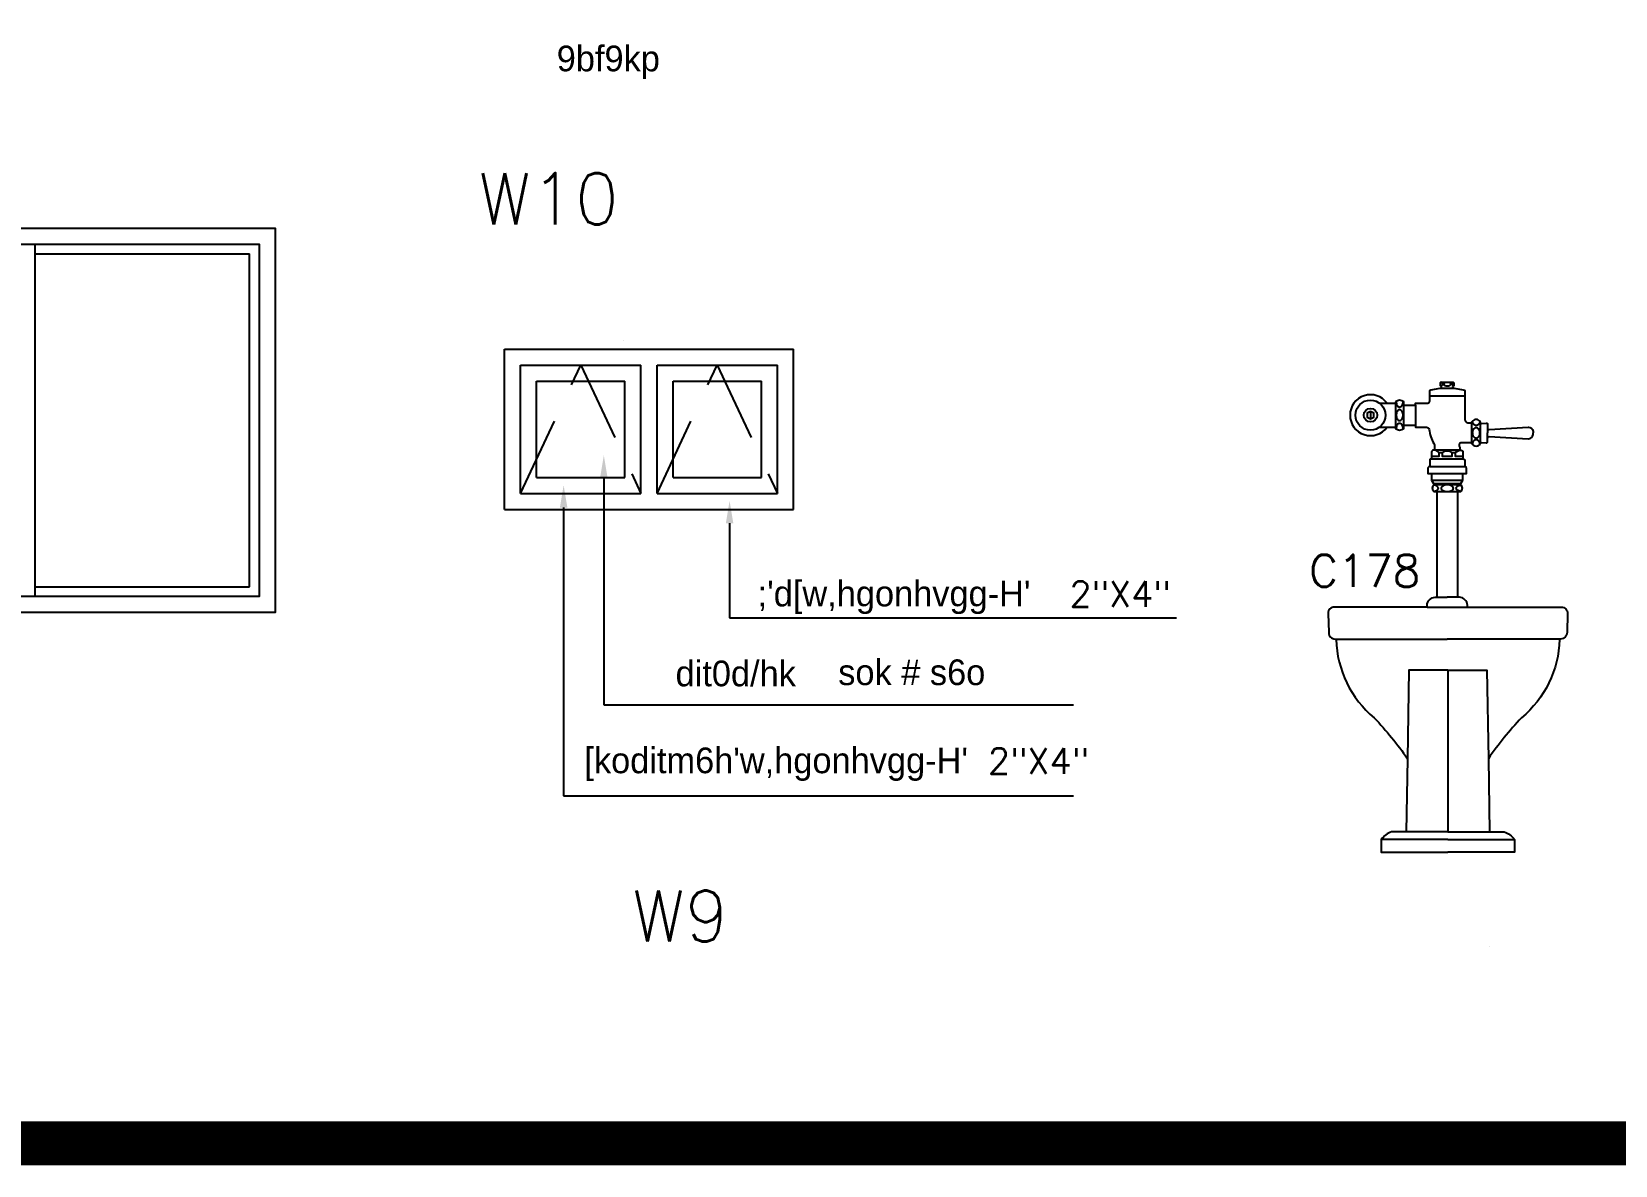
# Model space of a CAD drawing. Header units: inches. Extents: x -2548 to -2391, y 2200 to 2352.
# Drawn here: x -2452.929 to -2447.984, y 2314.169 to 2317.71 of the extents above; entities that cross this region are included whole.
import ezdxf
from ezdxf.enums import TextEntityAlignment as Align

# ---------------------------------------------------------------- set-up
doc = ezdxf.new("R2010")
doc.units = ezdxf.units.IN
doc.header["$MEASUREMENT"] = 0
doc.linetypes.add('HIDDEN', pattern=[0.375, 0.25, -0.125])
for name, color, linetype in [('1', 7, 'Continuous'), ('19', 4, 'Continuous'), ('2', 2, 'Continuous'), ('BEAMH', 2, 'HIDDEN'), ('COL', 5, 'Continuous'), ('DOOR', 9, 'Continuous'), ('FLSLAB', 5, 'Continuous'), ('LIS', 151, 'Continuous'), ('WC-DET1', 15, 'Continuous'), ('WC-DET2', 10, 'Continuous'), ('WC-OUT', 7, 'Continuous')]:
    doc.layers.add(name, color=color, linetype=linetype)
doc.styles.add('GGG', font='THAICU.shx', dxfattribs={"height": 80})
doc.styles.add('ROMANS', font='romans', dxfattribs={"height": 0.1})

msp = doc.modelspace()

# ---------------------------------------------------------------- linework, layer by layer
at = {"color": 1}
for p, q in [((-2448.69702, 2316.47452), (-2448.67085, 2316.47452)), ((-2448.40585, 2316.49152), (-2448.40585, 2316.48921)), ((-2448.40585, 2316.48921), (-2448.40585, 2316.48852)), ((-2448.40585, 2316.42452), (-2448.40585, 2316.42252)), ((-2448.54107, 2316.27252), (-2448.54107, 2315.94319)), ((-2448.47707, 2316.27252), (-2448.47707, 2315.94319))]:
    msp.add_line(p, q, dxfattribs=at)
for points in [[(-2448.52885, 2316.59652, 0.8113941), (-2448.52985, 2316.60352), (-2448.52985, 2316.61352, -0.5351838), (-2448.52685, 2316.61552), (-2448.49185, 2316.61552, -0.3027756), (-2448.48885, 2316.61352), (-2448.48885, 2316.60352, 0.8113941), (-2448.48985, 2316.59652, 0.8251429)], [(-2448.64485, 2316.54352), (-2448.64485, 2316.55352, 0.3846154), (-2448.67085, 2316.55352, 0.4444444)], [(-2448.67085, 2316.55352), (-2448.67085, 2316.54952, 0.3846154)], [(-2448.56985, 2316.54952, 0.3333333), (-2448.56385, 2316.55552), (-2448.56385, 2316.58652, -0.3507811), (-2448.55985, 2316.59152), (-2448.53085, 2316.59652)], [(-2448.48985, 2316.59652), (-2448.48785, 2316.59652), (-2448.45885, 2316.59152, -0.3173877), (-2448.45385, 2316.58652), (-2448.45385, 2316.49752, 0.5628668), (-2448.43185, 2316.49152, 1.5239252)], [(-2448.67085, 2316.47452), (-2448.67085, 2316.47052, 0.3846154), (-2448.64485, 2316.47052), (-2448.64485, 2316.48052, 0.3846154)], [(-2448.57385, 2316.47452, -0.3368756), (-2448.56585, 2316.46752, 0.1019262), (-2448.55085, 2316.42352, -0.144353), (-2448.54885, 2316.41552), (-2448.54885, 2316.40252)], [(-2448.40585, 2316.48852, 0.4142136), (-2448.40185, 2316.48652), (-2448.38785, 2316.48752, -0.2740444), (-2448.38385, 2316.48552), (-2448.38385, 2316.47152)], [(-2448.38385, 2316.47152, 0.3866069), (-2448.37785, 2316.46752), (-2448.25685, 2316.47452, -0.0166027), (-2448.25585, 2316.47455, -1.3380697)], [(-2448.25585, 2316.47452, -0.3988843), (-2448.24085, 2316.46152), (-2448.24085, 2316.45652)], [(-2448.25585, 2316.43852, 0.3988843), (-2448.24085, 2316.45152), (-2448.24085, 2316.45652)], [(-2448.54885, 2316.40252), (-2448.55285, 2316.40252, 0.4142136), (-2448.55785, 2316.39752), (-2448.55785, 2316.37752, -0.4142136), (-2448.56085, 2316.37452, 0.4142136), (-2448.56385, 2316.37152), (-2448.56385, 2316.35152)], [(-2448.43185, 2316.42252, 0.236068), (-2448.43685, 2316.42552), (-2448.46685, 2316.42552, 0.5489459), (-2448.46985, 2316.41152), (-2448.46985, 2316.40252)], [(-2448.46929, 2316.40252), (-2448.46529, 2316.40252, -0.4142136), (-2448.46029, 2316.39752), (-2448.46029, 2316.37752, 0.4142136), (-2448.45729, 2316.37452, -0.4142136), (-2448.45429, 2316.37152), (-2448.45429, 2316.35152)], [(-2448.40585, 2316.42452, -0.4142136), (-2448.40185, 2316.42652), (-2448.38785, 2316.42552, 0.2740444), (-2448.38385, 2316.42752), (-2448.38385, 2316.44152)], [(-2448.38385, 2316.44152, -0.3866069), (-2448.37785, 2316.44552), (-2448.25685, 2316.43852, 0.0166027), (-2448.25585, 2316.4385, 1.3380697)], [(-2448.56385, 2316.35152, 0.4142136), (-2448.56985, 2316.34552), (-2448.56985, 2316.32952), (-2448.55785, 2316.32952)], [(-2448.46085, 2316.32952), (-2448.44885, 2316.32952), (-2448.44885, 2316.34552, 0.3855051), (-2448.45429, 2316.35152, 0.7616351)], [(-2448.54107, 2316.27252), (-2448.54985, 2316.27252, -0.4354748), (-2448.54985, 2316.29552, -0.3932673)], [(-2448.54985, 2316.29552), (-2448.54785, 2316.29552, -0.4354748)], [(-2448.46985, 2316.29552), (-2448.46785, 2316.29552, -0.4354748), (-2448.46785, 2316.27252), (-2448.47707, 2316.27252, -0.4354748)], [(-2448.57185, 2315.91294), (-2448.57185, 2315.91819, -0.4142136), (-2448.54685, 2315.94319), (-2448.54107, 2315.94319)], [(-2448.44629, 2315.91294), (-2448.44629, 2315.91819, 0.4142136), (-2448.47129, 2315.94319), (-2448.47707, 2315.94319)], [(-2448.85588, 2315.81122, 0.2152983), (-2448.73707, 2315.56694, -0.0394202), (-2448.63345, 2315.43933, -1.8550628)], [(-2448.15826, 2315.81122, -0.2152983), (-2448.27707, 2315.56694, 0.0394202), (-2448.38069, 2315.43933, 1.8550628)], [(-2448.63707, 2315.21094), (-2448.68307, 2315.21094, 0.1506849), (-2448.71507, 2315.18694), (-2448.71507, 2315.14694), (-2448.50707, 2315.14694)], [(-2448.37707, 2315.21094), (-2448.33107, 2315.21094, -0.1506849), (-2448.29907, 2315.18694), (-2448.29907, 2315.14694), (-2448.50707, 2315.14694)]]:
    msp.add_lwpolyline(points, format="xyb", dxfattribs=at)
for points in [[(-2448.53085, 2316.59652), (-2448.52885, 2316.59652)], [(-2448.69702, 2316.54952), (-2448.67085, 2316.54952)], [(-2448.64485, 2316.54352), (-2448.60785, 2316.54352)], [(-2448.60785, 2316.54352), (-2448.60785, 2316.54952), (-2448.56985, 2316.54952)], [(-2448.64485, 2316.48052), (-2448.60785, 2316.48052)], [(-2448.60785, 2316.48052), (-2448.60785, 2316.47452), (-2448.57385, 2316.47452)], [(-2448.54785, 2316.29852), (-2448.54785, 2316.29552)], [(-2448.46985, 2316.29852), (-2448.46985, 2316.29552)], [(-2448.63345, 2315.43933), (-2448.63707, 2315.21094)], [(-2448.38069, 2315.43933), (-2448.37707, 2315.21094)]]:
    msp.add_lwpolyline(points, dxfattribs=at)
for centre, radius, start, end in [((-2448.74873, 2316.51202), 0.06388, 35.94638, 324.05362), ((-2448.41885, 2316.48295), 0.01557, 33.39849, 146.60151), ((-2448.41885, 2316.43109), 0.01557, 213.39849, 326.60151)]:
    msp.add_arc(centre, radius, start, end, dxfattribs=at)
at = {"layer": '1'}
for p, q in [((-2452.91835, 2315.94628), (-2452.91835, 2317.04628)), ((-2452.91835, 2317.01628), (-2452.24835, 2317.01628)), ((-2452.24835, 2315.97628), (-2452.24835, 2317.01628)), ((-2452.91835, 2315.97628), (-2452.24835, 2315.97628))]:
    msp.add_line(p, q, dxfattribs=at)
at = {"layer": '2'}
for points in [[(-2455.06835, 2317.09628), (-2452.16835, 2317.09628), (-2452.16835, 2315.89628), (-2455.06835, 2315.89628)], [(-2455.01835, 2317.04628), (-2452.21835, 2317.04628), (-2452.21835, 2315.94628), (-2455.01835, 2315.94628)]]:
    msp.add_lwpolyline(points, close=True, dxfattribs=at)
at = {"layer": 'BEAMH', "color": 8}
for points in [[(-2451.40262, 2316.26734), (-2451.2146, 2316.66846), (-2451.02657, 2316.26734)], [(-2450.97643, 2316.26734), (-2450.78841, 2316.66846), (-2450.60038, 2316.26734)]]:
    msp.add_lwpolyline(points, dxfattribs=at)
at = {"layer": 'COL'}
msp.add_lwpolyline([(-2448.37777, 2314.85342), (-2448.37777, 2314.85342)], dxfattribs=at)
at = {"layer": 'DOOR', "color": 8}
for p, q in [((-2451.14253, 2316.3163), (-2451.14253, 2315.60706)), ((-2451.26797, 2316.22364), (-2451.26797, 2315.32362)), ((-2450.74984, 2316.17458), (-2450.74984, 2315.87959)), ((-2450.74984, 2315.87959), (-2449.35431, 2315.87959)), ((-2451.14253, 2315.60706), (-2449.6761, 2315.60706)), ((-2451.26797, 2315.32362), (-2449.6761, 2315.32362))]:
    msp.add_line(p, q, dxfattribs=at)
at = {"layer": 'DOOR', "color": 2}
for points in [[(-2451.45276, 2316.7186), (-2450.55024, 2316.7186)], [(-2451.45276, 2316.2172), (-2451.45276, 2316.7186)], [(-2450.55024, 2316.2172), (-2450.55024, 2316.7186)], [(-2451.40262, 2316.26734), (-2451.40262, 2316.66846)], [(-2451.40262, 2316.66846), (-2451.02657, 2316.66846)], [(-2450.97643, 2316.66846), (-2450.60038, 2316.66846)], [(-2450.60038, 2316.26734), (-2450.60038, 2316.66846)], [(-2451.40262, 2316.26734), (-2451.02657, 2316.26734)], [(-2450.97643, 2316.26734), (-2450.60038, 2316.26734)], [(-2451.45276, 2316.2172), (-2450.55024, 2316.2172)]]:
    msp.add_lwpolyline(points, dxfattribs=at)
at = {"layer": 'DOOR', "color": 8}
for points in [[(-2451.02657, 2316.26734), (-2451.02657, 2316.66846)], [(-2450.97643, 2316.26734), (-2450.97643, 2316.66846)], [(-2451.35248, 2316.31748), (-2451.35248, 2316.61832)], [(-2451.35248, 2316.61832), (-2451.07671, 2316.61832)], [(-2451.07671, 2316.31748), (-2451.07671, 2316.61832)], [(-2450.92629, 2316.31748), (-2450.92629, 2316.61832)], [(-2450.92629, 2316.61832), (-2450.65052, 2316.61832)], [(-2450.65052, 2316.31748), (-2450.65052, 2316.61832)], [(-2451.35248, 2316.31748), (-2451.07671, 2316.31748)], [(-2450.92629, 2316.31748), (-2450.65052, 2316.31748)]]:
    msp.add_lwpolyline(points, dxfattribs=at)
for points in [[(-2451.15423, 2316.3163), (-2451.13083, 2316.3163), (-2451.14253, 2316.38649)], [(-2451.27967, 2316.22364), (-2451.25627, 2316.22364), (-2451.26797, 2316.29383)], [(-2450.76154, 2316.17458), (-2450.73814, 2316.17458), (-2450.74984, 2316.24478)]]:
    msp.add_solid(points, dxfattribs=at)
at = {"layer": 'FLSLAB'}
msp.add_lwpolyline([(-2451.08063, 2316.74366), (-2451.08063, 2316.74366)], dxfattribs=at)
at = {"layer": 'LIS', "color": 8, "const_width": 0.06859}
for points in [[(-2472.5754, 2351.85742), (-2418.46104, 2351.85742), (-2418.46104, 2314.20371), (-2472.5754, 2314.20371)], [(-2472.50681, 2351.78884), (-2418.52963, 2351.78884), (-2418.52963, 2314.27229), (-2472.50681, 2314.27229)]]:
    msp.add_lwpolyline(points, close=True, dxfattribs=at)
at = {"layer": 'WC-DET1', "color": 1}
for p, q in [((-2448.72052, 2316.47452), (-2448.69702, 2316.47452)), ((-2448.40585, 2316.48852), (-2448.40585, 2316.42452)), ((-2448.57185, 2315.91294), (-2448.44629, 2315.91294))]:
    msp.add_line(p, q, dxfattribs=at)
for points in [[(-2448.56385, 2316.57252), (-2448.45385, 2316.57252)], [(-2448.52885, 2316.59652), (-2448.48985, 2316.59652)], [(-2448.72052, 2316.54952), (-2448.69702, 2316.54952)], [(-2448.60785, 2316.54352), (-2448.60785, 2316.48052)], [(-2448.43185, 2316.42252), (-2448.43185, 2316.49152)], [(-2448.38385, 2316.47152), (-2448.38385, 2316.45652)], [(-2448.38385, 2316.44152), (-2448.38385, 2316.45652)], [(-2448.46985, 2316.40252), (-2448.54885, 2316.40252)], [(-2448.55785, 2316.37552), (-2448.46085, 2316.37552)], [(-2448.56385, 2316.35152), (-2448.45429, 2316.35152)], [(-2448.55785, 2316.32952), (-2448.46085, 2316.32952)], [(-2448.55785, 2316.30952), (-2448.46085, 2316.30952)], [(-2448.54785, 2316.29852), (-2448.46985, 2316.29852)], [(-2448.54107, 2315.94319), (-2448.50907, 2315.94319)], [(-2448.47707, 2315.94319), (-2448.50907, 2315.94319)], [(-2448.85588, 2315.81294), (-2448.50907, 2315.81294)], [(-2448.15507, 2315.81294), (-2448.50907, 2315.81294)], [(-2448.50707, 2315.7155), (-2448.62907, 2315.7155), (-2448.63345, 2315.43933)], [(-2448.50707, 2315.7155), (-2448.38507, 2315.7155), (-2448.38069, 2315.43933)]]:
    msp.add_lwpolyline(points, dxfattribs=at)
msp.add_lwpolyline([(-2448.74873, 2316.52352), (-2448.75869, 2316.51777), (-2448.75869, 2316.50627), (-2448.74873, 2316.50052), (-2448.73877, 2316.50627), (-2448.73877, 2316.51777)], close=True, dxfattribs=at)
for points in [[(-2448.67085, 2316.54952), (-2448.67085, 2316.47452, 0.3846154)], [(-2448.64485, 2316.48052), (-2448.64485, 2316.54352, 0.3846154)], [(-2448.54785, 2316.29552), (-2448.46985, 2316.29552, -0.4354748)], [(-2448.47707, 2316.27252), (-2448.54107, 2316.27252, -0.4354748)], [(-2448.50707, 2315.21094), (-2448.63707, 2315.21094, 0.1331879)], [(-2448.50707, 2315.21094), (-2448.37707, 2315.21094, -0.1331879)]]:
    msp.add_lwpolyline(points, format="xyb", dxfattribs=at)
for radius in [0.04693, 0.02117]:
    msp.add_circle((-2448.74873, 2316.51202), radius, dxfattribs=at)
at = {"layer": 'WC-DET2', "color": 1}
for p, q in [((-2448.74885, 2316.52352), (-2448.74885, 2316.50052)), ((-2448.50707, 2315.7155), (-2448.50707, 2315.21094))]:
    msp.add_line(p, q, dxfattribs=at)
for points in [[(-2448.52985, 2316.60389, 0.0733708), (-2448.52607, 2316.60513, 0.1042029), (-2448.52352, 2316.60716, 0.1747045), (-2448.52285, 2316.60902, 0.1747045), (-2448.52352, 2316.61088, 0.1042029), (-2448.52607, 2316.61291, 0.0649481), (-2448.5294, 2316.61406, 0.0052118), (-2448.52985, 2316.61415, 0.0510993)], [(-2448.48885, 2316.61394, 0.0545318), (-2448.49163, 2316.61291, 0.1042029), (-2448.49418, 2316.61088, 0.1747045), (-2448.49485, 2316.60902, 0.1747045), (-2448.49418, 2316.60716, 0.1042029), (-2448.49163, 2316.60513, 0.0545318), (-2448.48885, 2316.6041, 0.0510993)], [(-2448.66883, 2316.55512, 0.011121), (-2448.66885, 2316.55402, 0.067459), (-2448.66796, 2316.54746, 0.0798125), (-2448.66563, 2316.54235, 0.1071181), (-2448.6618, 2316.53865, 0.1398892), (-2448.65785, 2316.53752, 0.1398892), (-2448.6539, 2316.53865, 0.1071181), (-2448.65007, 2316.54235, 0.0798125), (-2448.64774, 2316.54746, 0.067459), (-2448.64685, 2316.55402, 0.011121), (-2448.64688, 2316.55512, 0.0798125)], [(-2448.65785, 2316.48652, 0.1398892), (-2448.6618, 2316.48539, 0.1071181), (-2448.66563, 2316.48169, 0.0798125), (-2448.66796, 2316.47659, 0.067459), (-2448.66885, 2316.47002, 0.011121), (-2448.66883, 2316.46892, 0.0798125)], [(-2448.64688, 2316.46892, 0.011121), (-2448.64685, 2316.47002, 0.067459), (-2448.64774, 2316.47659, 0.0798125), (-2448.65007, 2316.48169, 0.1071181), (-2448.6539, 2316.48539, 0.1398892), (-2448.65785, 2316.48652, 0.1398892)], [(-2448.40691, 2316.49294, -0.0712691), (-2448.40781, 2316.48921, -0.0857828), (-2448.41037, 2316.48421, -0.10607), (-2448.41445, 2316.48066, -0.1268224), (-2448.41885, 2316.47952, -0.1268224), (-2448.42326, 2316.48066, -0.10607), (-2448.42734, 2316.48421, -0.0857828), (-2448.42989, 2316.48921, -0.0712691), (-2448.43079, 2316.49294, -0.0754446)], [(-2448.53385, 2316.39552, 0.1339181), (-2448.54885, 2316.40252, -11.7103942)], [(-2448.48429, 2316.39552, -0.1339181), (-2448.46929, 2316.40252, 11.7103942)], [(-2448.40691, 2316.4211, 0.0567954), (-2448.40781, 2316.42583, 0.0857828), (-2448.41037, 2316.43083, 0.10607), (-2448.41445, 2316.43439, 0.1268224), (-2448.41885, 2316.43552, 0.1268224), (-2448.42326, 2316.43439, 0.10607), (-2448.42734, 2316.43083, 0.0857828), (-2448.42989, 2316.42583, 0.0567954), (-2448.43079, 2316.4211, 0.0754446)], [(-2448.52485, 2316.39552, -0.3228849), (-2448.49385, 2316.39552, 0.3228849)], [(-2448.55112, 2316.27385, 0.0216435), (-2448.5482, 2316.27438, 0.0700721), (-2448.54242, 2316.2766, 0.106079), (-2448.53806, 2316.28039, 0.1622003), (-2448.53685, 2316.28402, 0.1622003), (-2448.53806, 2316.28766, 0.106079), (-2448.54242, 2316.29145, 0.0700721), (-2448.5482, 2316.29366, 0.0216435), (-2448.55112, 2316.29419, 0.0563171)], [(-2448.46658, 2316.27385, -0.0216435), (-2448.4695, 2316.27438, -0.0700721), (-2448.47529, 2316.2766, -0.106079), (-2448.47964, 2316.28039, -0.1622003), (-2448.48085, 2316.28402, -0.1622003), (-2448.47964, 2316.28766, -0.106079), (-2448.47529, 2316.29145, -0.0700721), (-2448.4695, 2316.29366, -0.0216435), (-2448.46658, 2316.29419, -0.0563171)]]:
    msp.add_lwpolyline(points, format="xyb", dxfattribs=at)
for points in [[(-2448.50885, 2316.61452, 0.0510993), (-2448.5133, 2316.61406, 0.0649481), (-2448.51663, 2316.61291, 0.1042029), (-2448.51918, 2316.61088, 0.1747045), (-2448.51985, 2316.60902, 0.1747045), (-2448.51918, 2316.60716, 0.1042029), (-2448.51663, 2316.60513, 0.0649481), (-2448.5133, 2316.60398, 0.0510993), (-2448.50885, 2316.60352, 0.0510993), (-2448.5044, 2316.60398, 0.0649481), (-2448.50107, 2316.60513, 0.1042029), (-2448.49852, 2316.60716, 0.1747045), (-2448.49785, 2316.60902, 0.1747045), (-2448.49852, 2316.61088, 0.1042029), (-2448.50107, 2316.61291, 0.0649481), (-2448.5044, 2316.61406, 0.0510993)], [(-2448.65785, 2316.52852, 0.1398892), (-2448.6618, 2316.52739, 0.1071181), (-2448.66563, 2316.52369, 0.0798125), (-2448.66796, 2316.51859, 0.067459), (-2448.66885, 2316.51202, 0.067459), (-2448.66796, 2316.50546, 0.0798125), (-2448.66563, 2316.50035, 0.1071181), (-2448.6618, 2316.49665, 0.1398892), (-2448.65785, 2316.49552, 0.1398892), (-2448.6539, 2316.49665, 0.1071181), (-2448.65007, 2316.50035, 0.0798125), (-2448.64774, 2316.50546, 0.067459), (-2448.64685, 2316.51202, 0.067459), (-2448.64774, 2316.51859, 0.0798125), (-2448.65007, 2316.52369, 0.1071181), (-2448.6539, 2316.52739, 0.1398892)], [(-2448.43085, 2316.45652, 0.0754446), (-2448.42989, 2316.45021, 0.0857828), (-2448.42734, 2316.44521, 0.10607), (-2448.42326, 2316.44166, 0.1268224), (-2448.41885, 2316.44052, 0.1268224), (-2448.41445, 2316.44166, 0.10607), (-2448.41037, 2316.44521, 0.0857828), (-2448.40781, 2316.45021, 0.0754446), (-2448.40685, 2316.45652, 0.0754446), (-2448.40781, 2316.46283, 0.0857828), (-2448.41037, 2316.46783, 0.10607), (-2448.41445, 2316.47139, 0.1268224), (-2448.41885, 2316.47252, 0.1268224), (-2448.42326, 2316.47139, 0.10607), (-2448.42734, 2316.46783, 0.0857828), (-2448.42989, 2316.46283, 0.0754446)], [(-2448.50885, 2316.29452, 0.0563171), (-2448.5165, 2316.29366, 0.0700721), (-2448.52229, 2316.29145, 0.106079), (-2448.52664, 2316.28766, 0.1622003), (-2448.52785, 2316.28402, 0.1622003), (-2448.52664, 2316.28039, 0.106079), (-2448.52229, 2316.2766, 0.0700721), (-2448.5165, 2316.27438, 0.0563171), (-2448.50885, 2316.27352, 0.0563171), (-2448.5012, 2316.27438, 0.0700721), (-2448.49542, 2316.2766, 0.106079), (-2448.49106, 2316.28039, 0.1622003), (-2448.48985, 2316.28402, 0.1622003), (-2448.49106, 2316.28766, 0.106079), (-2448.49542, 2316.29145, 0.0700721), (-2448.5012, 2316.29366, 0.0563171)]]:
    msp.add_lwpolyline(points, format="xyb", close=True, dxfattribs=at)
for points in [[(-2448.55785, 2316.38352), (-2448.53385, 2316.38352), (-2448.53385, 2316.39552), (-2448.52485, 2316.39552), (-2448.52485, 2316.38352), (-2448.49385, 2316.38352), (-2448.49385, 2316.39552), (-2448.48385, 2316.39552), (-2448.48385, 2316.38352), (-2448.46051, 2316.38352)], [(-2448.50707, 2315.18694), (-2448.71507, 2315.18694)], [(-2448.50707, 2315.18694), (-2448.29907, 2315.18694)]]:
    msp.add_lwpolyline(points, dxfattribs=at)
at = {"layer": 'WC-OUT', "color": 1}
for points in [[(-2448.55785, 2316.32952), (-2448.55785, 2316.30952), (-2448.55185, 2316.29852), (-2448.54785, 2316.29852)], [(-2448.46985, 2316.29852), (-2448.46685, 2316.29852), (-2448.46085, 2316.30952), (-2448.46085, 2316.32952)]]:
    msp.add_lwpolyline(points, dxfattribs=at)
for points in [[(-2448.57307, 2315.91294), (-2448.86107, 2315.91294, 0.4142136), (-2448.88107, 2315.89294), (-2448.87907, 2315.83294, 0.4142136), (-2448.85907, 2315.81294), (-2448.85588, 2315.81294)], [(-2448.44629, 2315.91294), (-2448.15307, 2315.91294, -0.4142136), (-2448.13307, 2315.89294), (-2448.13507, 2315.83294, -0.4142136), (-2448.15507, 2315.81294)]]:
    msp.add_lwpolyline(points, format="xyb", dxfattribs=at)

# ---------------------------------------------------------------- texts
at = {"layer": '19', "color": 3, "style": 'ROMANS'}
for s, p in [('W10', (-2451.53428, 2317.10798)), ('W9', (-2451.05417, 2314.86806))]:
    msp.add_text(s, height=0.16, dxfattribs=at).set_placement(p)
at = {"layer": '2', "color": 1, "style": 'ROMANS', "flags": 8}
msp.add_attdef('C178', text='C178', height=0.1, dxfattribs=at).set_placement((-2448.76678, 2316.02612), align=Align.MIDDLE)
at = {"layer": 'DOOR', "color": 2}
for s, height, style, p in [('9bf9kp', 0.080224, 'GGG', (-2451.28952, 2317.58586)), (";'d[w,hgonhvgg-H'", 0.0802239, 'GGG', (-2450.66224, 2315.91493)), ('2"X4"', 0.080224, 'ROMANS', (-2449.68841, 2315.91342)), ('dit0d/hk', 0.080224, 'GGG', (-2450.91846, 2315.66538)), (' sok # s6o', 0.080224, 'GGG', (-2450.44039, 2315.66911)), ("[koditm6h'w,hgonhvgg-H'", 0.0802239, 'GGG', (-2451.2033, 2315.3939)), ('2"X4"', 0.080224, 'ROMANS', (-2449.94311, 2315.39239))]:
    msp.add_text(s, height=height, dxfattribs=dict(at, style=style)).set_placement(p)

doc.saveas('drawing.dxf')
